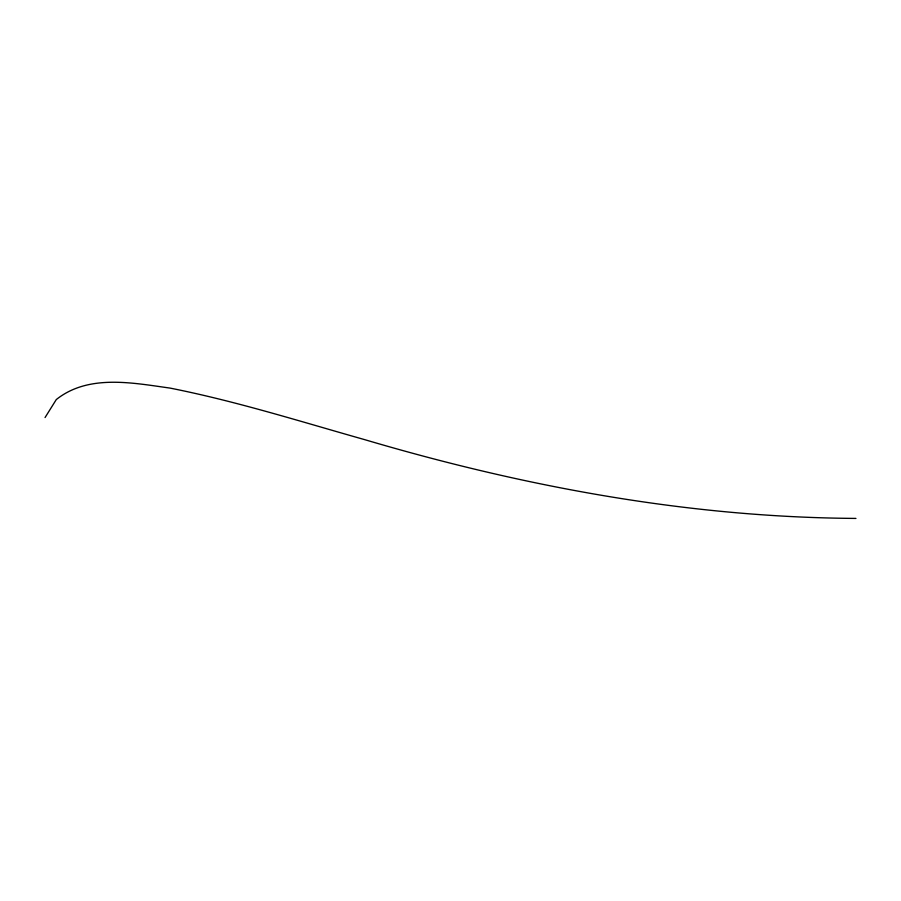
<?xml version="1.0" encoding="UTF-8"?>
<svg xmlns="http://www.w3.org/2000/svg" width="901" height="901" viewBox="0 0 901 901"><rect width="100%" height="100%" fill="white"/><g stroke="black" fill="none" stroke-linecap="round" stroke-linejoin="round"><path stroke-width="1.35" d="M45.05 417.546L56.29 399.56C88.444 373.938 132.593 382.902 170.007 388.083C235.893 401.136 300.033 421.386 364.601 439.62C524.134 486.765 689.209 517.399 855.95 518.413"/></g></svg>
